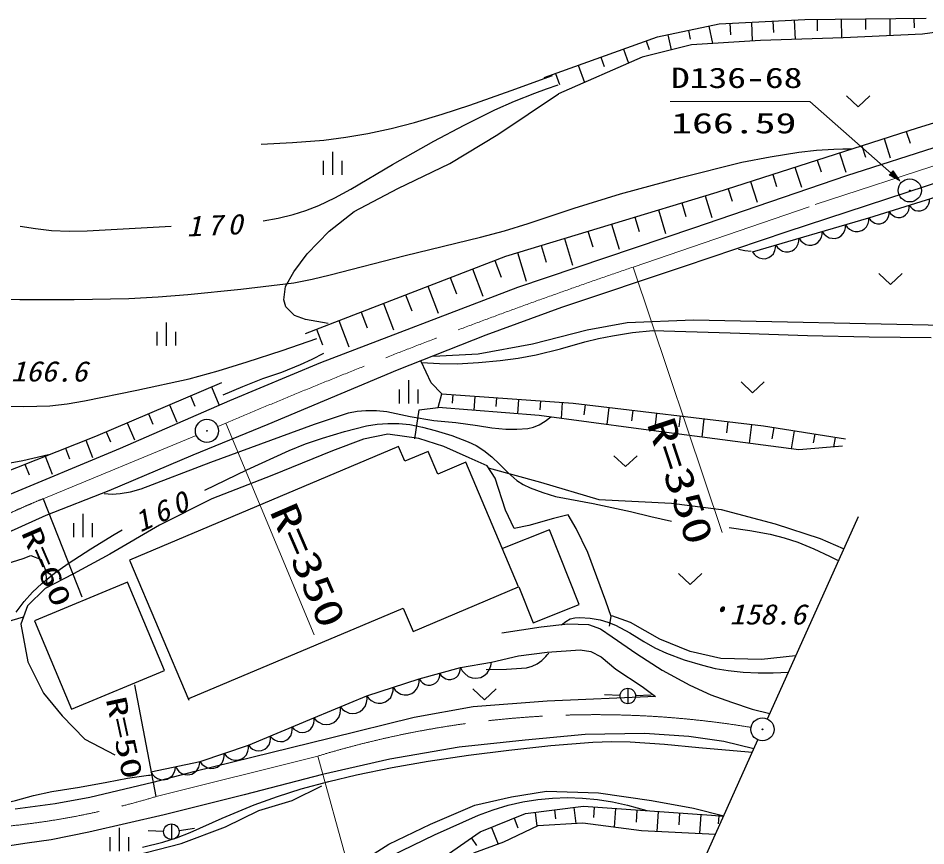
# Model space of a CAD drawing. Units: millimetres, scale not verified. Extents: x 40000 to 680000, y 20000 to 380000.
# Drawn here: x 365300 to 423858, y 263234 to 316666 of the extents above; entities that cross this region are included whole.
import ezdxf
from ezdxf.enums import TextEntityAlignment as Align

# ---------------------------------------------------------------- set-up
doc = ezdxf.new("R2010")
doc.units = ezdxf.units.MM
doc.header["$LTSCALE"] = 1000
doc.linetypes.add('CHAIN', pattern=[18.5, 12, -1.5, 3.5, -1.5])
for name, color, linetype, lineweight in [('M-BGD', 7, 'Continuous', 25), ('M-BGD-HTXT', 7, 'Continuous', 13), ('M-BMK', 2, 'CHAIN', 13), ('M-BMK-SRVR', 3, 'Continuous', 25), ('M-OTRS', 6, 'Continuous', 25)]:
    doc.layers.add(name, color=color, linetype=linetype, lineweight=lineweight)
doc.styles.add('ＭＳ ゴシック', font='')
doc.styles.get('ＭＳ ゴシック').set_extended_font_data('MS Gothic')

# ---------------------------------------------------------------- blocks, each defined once
blk = doc.blocks.new('BUHIN60')
at = {"color": 3, "linetype": 'Continuous', "lineweight": 25}
for radius in [746, 22.5]:
    blk.add_circle((0, 0), radius, dxfattribs=at)
blk = doc.blocks.new('BUHIN63')
at = {"color": 7, "linetype": 'Continuous', "lineweight": 25}
blk.add_lwpolyline([(-769, 247), (-768, 52), (-724, -128), (-628, -345), (-489, -492), (-327, -608), (-88, -684), (111, -685), (310, -647), (514, -526), (651, -404), (769, -247)], dxfattribs=at)
blk = doc.blocks.new('BUHIN64')
at = {"color": 7, "linetype": 'Continuous', "lineweight": 25}
blk.add_lwpolyline([(-810, 156), (-785, -42), (-718, -219), (-595, -428), (-435, -559), (-256, -656), (-5, -705), (197, -681), (394, -618), (586, -470), (710, -330), (810, -156)], dxfattribs=at)
blk = doc.blocks.new('BUHIN65')
at = {"color": 7, "linetype": 'Continuous', "lineweight": 25}
blk.add_lwpolyline([(-758, 88), (-721, -93), (-648, -251), (-519, -435), (-363, -546), (-191, -623), (44, -650), (228, -614), (406, -543), (573, -393), (677, -255), (758, -88)], dxfattribs=at)
blk = doc.blocks.new('BUHIN66')
at = {"color": 7, "linetype": 'Continuous', "lineweight": 25}
blk.add_lwpolyline([(-918, 112), (-875, -107), (-787, -300), (-633, -524), (-444, -659), (-237, -754), (48, -789), (272, -746), (488, -661), (691, -481), (819, -315), (918, -112)], dxfattribs=at)
blk = doc.blocks.new('BUHIN67')
at = {"color": 7, "linetype": 'Continuous', "lineweight": 25}
blk.add_lwpolyline([(-870, 179), (-846, -34), (-777, -226), (-646, -452), (-476, -596), (-285, -703), (-16, -759), (202, -735), (415, -670), (624, -514), (759, -365), (870, -179)], dxfattribs=at)
blk = doc.blocks.new('BUHIN68')
at = {"color": 7, "linetype": 'Continuous', "lineweight": 25}
blk.add_lwpolyline([(-667, 169), (-656, 3), (-609, -148), (-516, -327), (-389, -445), (-245, -534), (-38, -587), (131, -576), (298, -533), (465, -419), (575, -309), (667, -169)], dxfattribs=at)
blk = doc.blocks.new('BUHIN87')
at = {"color": 7, "linetype": 'Continuous', "lineweight": 25}
blk.add_line((245, 433), (-245, -433), dxfattribs=at)
blk.add_circle((0, 0), 498, dxfattribs=at)
blk = doc.blocks.new('BUHIN92')
at = {"color": 7, "linetype": 'Continuous', "lineweight": 25}
for p, q in [((369, 653), (-369, -653)), ((-446, 429), (-890, -354)), ((598, -162), (155, -945))]:
    blk.add_line(p, q, dxfattribs=at)
blk = doc.blocks.new('BUHIN95')
at = {"color": 7, "linetype": 'Continuous', "lineweight": 25}
blk.add_lwpolyline([(-477, 679), (-174, -307), (828, -59)], dxfattribs=at)
blk = doc.blocks.new('BUHIN102')
at = {"color": 3, "linetype": 'Continuous', "lineweight": 25}
for radius in [746, 22.5]:
    blk.add_circle((0, 0), radius, dxfattribs=at)
blk = doc.blocks.new('BUHIN101')
at = {"color": 6, "linetype": 'Continuous', "lineweight": 25}
for radius in [746, 22.5]:
    blk.add_circle((0, 0), radius, dxfattribs=at)
blk = doc.blocks.new('BUHIN105')
at = {"color": 7, "linetype": 'Continuous', "lineweight": 25}
blk.add_lwpolyline([(-668, 141), (-651, -23), (-598, -171), (-499, -345), (-369, -456), (-222, -540), (-15, -583), (153, -566), (317, -517), (478, -398), (583, -284), (668, -141)], dxfattribs=at)
blk = doc.blocks.new('BUHIN106')
at = {"color": 7, "linetype": 'Continuous', "lineweight": 25}
blk.add_lwpolyline([(-762, 180), (-746, -9), (-690, -179), (-581, -381), (-435, -512), (-269, -612), (-33, -668), (159, -653), (348, -601), (537, -469), (659, -341), (762, -180)], dxfattribs=at)

msp = doc.modelspace()

# ---------------------------------------------------------------- linework, layer by layer
at = {"layer": 'M-BGD'}
for p, q in [((406549, 315455), (410529, 316297)), ((410529, 316297), (416055, 316576)), ((411220, 316332), (411257, 315592)), ((412602, 316401), (412663, 315186)), ((413983, 316471), (414020, 315737)), ((415365, 316541), (415427, 315296)), ((416055, 316576), (423876, 316666)), ((416837, 316585), (416846, 315841)), ((418401, 316603), (418415, 315400)), ((419965, 316621), (419973, 315930)), ((421529, 316639), (421542, 315541)), ((423094, 316657), (423101, 316030)), ((428597, 316336), (423633, 315636)), ((408539, 315876), (408658, 315313)), ((409866, 316157), (410105, 315025)), ((423633, 315636), (418529, 315404)), ((399243, 312836), (406549, 315455)), ((405818, 315194), (406012, 314652)), ((407212, 315596), (407421, 314610)), ((413191, 315219), (408742, 314939)), ((418529, 315404), (413191, 315219)), ((423315, 309587), (442120, 315426)), ((404357, 314670), (404682, 313762)), ((408742, 314939), (405557, 314145)), ((405557, 314145), (400158, 311784)), ((402896, 314146), (403112, 313542)), ((401434, 313622), (401831, 312516)), ((399973, 313098), (400232, 312375)), ((396248, 309147), (400158, 311784)), ((410389, 305425), (423315, 309587)), ((414910, 302898), (435230, 309545)), ((422597, 309356), (422839, 308604)), ((393145, 307273), (396248, 309147)), ((421161, 308893), (421563, 307646)), ((418767, 306507), (424931, 308496)), ((419725, 308431), (419965, 307685)), ((416852, 307506), (417095, 306753)), ((418289, 307968), (418687, 306731)), ((389804, 305673), (393145, 307273)), ((415416, 307043), (415828, 305763)), ((408897, 303134), (418767, 306507)), ((413980, 306581), (414232, 305797)), ((412544, 306118), (412972, 304787)), ((420186, 303766), (426700, 305828)), ((386975, 304174), (389804, 305673)), ((396761, 301309), (410389, 305425)), ((409632, 305196), (410056, 303792)), ((411107, 305656), (411369, 304842)), ((408118, 304739), (408382, 303864)), ((385372, 302914), (386975, 304174)), ((406603, 304282), (407060, 302769)), ((403575, 303367), (404065, 301743)), ((405089, 303824), (405373, 302883)), ((412671, 301585), (420186, 303766)), ((383940, 301448), (385372, 302914)), ((397534, 299310), (408897, 303134)), ((402061, 302910), (402365, 301902)), ((408294, 300645), (414910, 302898)), ((400546, 302452), (401070, 300717)), ((399032, 301995), (399357, 300920)), ((383087, 300290), (383940, 301448)), ((383834, 296304), (396761, 301309)), ((396042, 301031), (396460, 299952)), ((397518, 301538), (398075, 299691)), ((394606, 300475), (395288, 298714)), ((400382, 298018), (408294, 300645)), ((382542, 299336), (383087, 300290)), ((393170, 299919), (393576, 298870)), ((382439, 298484), (382542, 299336)), ((384829, 294429), (397534, 299310)), ((391734, 299363), (392406, 297627)), ((390297, 298807), (390698, 297773)), ((382575, 298040), (382439, 298484)), ((388861, 298250), (389523, 296540)), ((383120, 297461), (382575, 298040)), ((387425, 297694), (387819, 296676)), ((395495, 296216), (400382, 298018)), ((383836, 297222), (383120, 297461)), ((385302, 296949), (383836, 297222)), ((385988, 297138), (386641, 295453)), ((402008, 296542), (404596, 297024)), ((404596, 297024), (408874, 297194)), ((408874, 297194), (425011, 296846)), ((384552, 296582), (384941, 295579)), ((398488, 295646), (402008, 296542)), ((389782, 293963), (395495, 296216)), ((394968, 294992), (398488, 295646)), ((392104, 294855), (394968, 294992)), ((378965, 291989), (384829, 294429)), ((391947, 293128), (391300, 294492)), ((381439, 290460), (389782, 293963)), ((370311, 289681), (378442, 293147)), ((377764, 292858), (378246, 291728)), ((392636, 292414), (391947, 293128)), ((376409, 292280), (376696, 291608)), ((392402, 291524), (392636, 292414)), ((392636, 292414), (401112, 291801)), ((393342, 292363), (393303, 291818)), ((394755, 292261), (394689, 291342)), ((371906, 288910), (378965, 291989)), ((375054, 291703), (375528, 290590)), ((396168, 292159), (396127, 291601)), ((397580, 292057), (397512, 291117)), ((398993, 291955), (398952, 291384)), ((400405, 291852), (400331, 290819)), ((401112, 291801), (413380, 290345)), ((401879, 291710), (401802, 291063)), ((373699, 291125), (373981, 290462)), ((390889, 289516), (391162, 291390)), ((391162, 291390), (392402, 291524)), ((398911, 291006), (392402, 291524)), ((403412, 291528), (403282, 290430)), ((404946, 291346), (404866, 290676)), ((406479, 291164), (406344, 290027)), ((372343, 290547), (372810, 289452)), ((376590, 288470), (381439, 290460)), ((405326, 290161), (398911, 291006)), ((408013, 290982), (407930, 290288)), ((409546, 290800), (409407, 289624)), ((411080, 290618), (410995, 289900)), ((370988, 289969), (371266, 289317)), ((415674, 288799), (405326, 290161)), ((412613, 290436), (412469, 289220)), ((413380, 290345), (418671, 289500)), ((414042, 290239), (413926, 289519)), ((415364, 290028), (415178, 288864)), ((359832, 285535), (370311, 289681)), ((369656, 289421), (370094, 288314)), ((387570, 289484), (385584, 288730)), ((389159, 289801), (387570, 289484)), ((391144, 289522), (389159, 289801)), ((392772, 289005), (391144, 289522)), ((416687, 289817), (416596, 289249)), ((418010, 289605), (417911, 288984)), ((364275, 285718), (371906, 288910)), ((368346, 288903), (368615, 288223)), ((389840, 289017), (372484, 281685)), ((385584, 288730), (381655, 287143)), ((390244, 288059), (389840, 289017)), ((391757, 288698), (390244, 288059)), ((392373, 287239), (391757, 288698)), ((394400, 288290), (392772, 289005)), ((418484, 289032), (415674, 288799)), ((367036, 288385), (367490, 287239)), ((371177, 286180), (376590, 288470)), ((395551, 287773), (394400, 288290)), ((365726, 287867), (366000, 287175)), ((394181, 288003), (392373, 287239)), ((397585, 279946), (394181, 288003)), ((396067, 286979), (395551, 287773)), ((395621, 287642), (399002, 286709)), ((381655, 287143), (377803, 285636)), ((396741, 284913), (396067, 286979)), ((399002, 286709), (402762, 285603)), ((367100, 284581), (371177, 286180)), ((366907, 285641), (369399, 279306)), ((377803, 285636), (374427, 283930)), ((402762, 285603), (407455, 285360)), ((407455, 285360), (410664, 284945)), ((397297, 283722), (396741, 284913)), ((410664, 284945), (414148, 284012)), ((363454, 282928), (367100, 284581)), ((399838, 284356), (398250, 283920)), ((400791, 284594), (399838, 284356)), ((401307, 283720), (400791, 284594)), ((413638, 271435), (419513, 284486)), ((414148, 284012), (417046, 283079)), ((374427, 283930), (371210, 282065)), ((399581, 283629), (396538, 282423)), ((398250, 283920), (397297, 283722)), ((401493, 278805), (399581, 283629)), ((402061, 282171), (401307, 283720)), ((417046, 283079), (418529, 282423)), ((364599, 281472), (365632, 281789)), ((365632, 281789), (366109, 281987)), ((366109, 281987), (366783, 281709)), ((366783, 281709), (367061, 281034)), ((371210, 282065), (368866, 280795)), ((372484, 281685), (376305, 272638)), ((403211, 279034), (402061, 282171)), ((368866, 280795), (367039, 279843)), ((367061, 281034), (367140, 280001)), ((372358, 280260), (366355, 277754)), ((374741, 274555), (372358, 280260)), ((390784, 277073), (397585, 279946)), ((397596, 279950), (398517, 277625)), ((367039, 279843), (365909, 278731)), ((398517, 277625), (401493, 278805)), ((403568, 278041), (403211, 279034)), ((365909, 278731), (365471, 277540)), ((376305, 272737), (390146, 278584)), ((390146, 278584), (390784, 277073)), ((359590, 276224), (365648, 278021)), ((366355, 277754), (368737, 272048)), ((399041, 277374), (400753, 277572)), ((400753, 277572), (402093, 277521)), ((403449, 277406), (403568, 278041)), ((404799, 277643), (403608, 278081)), ((406705, 276570), (404799, 277643)), ((365471, 277540), (365923, 275104)), ((396510, 276978), (399041, 277374)), ((402093, 277521), (402862, 277248)), ((402862, 277248), (403631, 276727)), ((403631, 276727), (405219, 275634)), ((408650, 275775), (406705, 276570)), ((399424, 275736), (401566, 275885)), ((401566, 275885), (402243, 275772)), ((395835, 275102), (397582, 275511)), ((397582, 275511), (399424, 275736)), ((402243, 275772), (402919, 275433)), ((402919, 275433), (403859, 274644)), ((405219, 275634), (406856, 274567)), ((410636, 275338), (408650, 275775)), ((413256, 275257), (410636, 275338)), ((415440, 275495), (413256, 275257)), ((365923, 275104), (366927, 273094)), ((391180, 274013), (393835, 274740)), ((393835, 274740), (395835, 275102)), ((403859, 274644), (405549, 273516)), ((368737, 272048), (374741, 274555)), ((406856, 274567), (408642, 273598)), ((374211, 266421), (372826, 273630)), ((387798, 272924), (391180, 274013)), ((405549, 273516), (406413, 272876)), ((408642, 273598), (409982, 272977)), ((366927, 273094), (368130, 271622)), ((384379, 271507), (387798, 272924)), ((404132, 272936), (403133, 272985)), ((405131, 272935), (406130, 272982)), ((409982, 272977), (411322, 272505)), ((399423, 272579), (394650, 272205)), ((406413, 272876), (399423, 272579)), ((411322, 272505), (412662, 272058)), ((394650, 272205), (390853, 271530)), ((412662, 272058), (413789, 271771)), ((368130, 271622), (369598, 270113)), ((380160, 269727), (384379, 271507)), ((390853, 271530), (385441, 270179)), ((369598, 270113), (371544, 269119)), ((385441, 270179), (376610, 268003)), ((398001, 270060), (393749, 269599)), ((401883, 270428), (398001, 270060)), ((398878, 238651), (413022, 270068)), ((405704, 270488), (401883, 270428)), ((408569, 270302), (405704, 270488)), ((410818, 269962), (408569, 270302)), ((412766, 269492), (410818, 269962)), ((377033, 268674), (380160, 269727)), ((393749, 269599), (389281, 268831)), ((389281, 268831), (384944, 267847)), ((373869, 268020), (377033, 268674)), ((376610, 268003), (373979, 267327)), ((384944, 267847), (379890, 266524)), ((373979, 267327), (369916, 266352)), ((382971, 266171), (384882, 267105)), ((379890, 266524), (374713, 265232)), ((397128, 266390), (399381, 266771)), ((399381, 266771), (402741, 266655)), ((402741, 266655), (406166, 266158)), ((367698, 265939), (365105, 265602)), ((369916, 266352), (367698, 265939)), ((380836, 265521), (382971, 266171)), ((391896, 264636), (394760, 265857)), ((394760, 265857), (397128, 266390)), ((406166, 266158), (408877, 265660)), ((378682, 264465), (380836, 265521)), ((395103, 264130), (398023, 265319)), ((398023, 265319), (401776, 265786)), ((398649, 265397), (398760, 264498)), ((399899, 265552), (399971, 264980)), ((401150, 265708), (401279, 264676)), ((401776, 265786), (410031, 265206)), ((402463, 265737), (402416, 265066)), ((403839, 265641), (403755, 264435)), ((405215, 265544), (405161, 264769)), ((406591, 265447), (406500, 264153)), ((407967, 265351), (407914, 264593)), ((408877, 265660), (410823, 265183)), ((374713, 265232), (369866, 264124)), ((397293, 265022), (397543, 264408)), ((401739, 264704), (398819, 264525)), ((405524, 264198), (401739, 264704)), ((409343, 265254), (409257, 264024)), ((410031, 265206), (410806, 265146)), ((410500, 265169), (410460, 264660)), ((369866, 264124), (367432, 263632)), ((374683, 264167), (373684, 264199)), ((375677, 264223), (376667, 264370)), ((375815, 263388), (378682, 264465)), ((389223, 263339), (391896, 264636)), ((391713, 261788), (395103, 264130)), ((395833, 264427), (396270, 263352)), ((398819, 264525), (396619, 263481)), ((410280, 263977), (405524, 264198)), ((367432, 263632), (365891, 263417)), ((394538, 263740), (394877, 263248)), ((365891, 263417), (364610, 263219)), ((372803, 262615), (375815, 263388)), ((386059, 261359), (389223, 263339)), ((396619, 263481), (394672, 262760))]:
    msp.add_line(p, q, dxfattribs=at)
for points in [[(380977, 308531), (383002, 308634), (385020, 308798), (386437, 308979), (387855, 309222), (389361, 309543), (390863, 309925), (392665, 310458), (394448, 311048), (397113, 311997), (399771, 312962)], [(381096, 303591), (382069, 303756), (383036, 303981), (383867, 304250), (384689, 304579), (385738, 305077), (386766, 305633), (389440, 307209), (392114, 308715), (394067, 309757), (396050, 310747), (397327, 311312), (398629, 311822), (399379, 312097), (400141, 312370)], [(364103, 298553), (365399, 298493), (368916, 298496), (372432, 298560), (374337, 298666), (376239, 298832), (379664, 299175), (383079, 299578), (384263, 299809), (385437, 300098), (390268, 301339), (395123, 302527), (396669, 302934), (398208, 303401), (401165, 304389), (404150, 305323), (408059, 306375), (411981, 307368), (413816, 307721), (415673, 308017), (416795, 308142), (417921, 308207), (418500, 308223), (419079, 308234)], [(365425, 303247), (366429, 303078), (367451, 302968), (368598, 302922), (369750, 302935), (372466, 303082), (375176, 303241)], [(411765, 301742), (412176, 301677), (412588, 301629)], [(391328, 294439), (392475, 294369), (393621, 294360), (395006, 294431), (396397, 294563), (397563, 294722), (398728, 294942), (400297, 295325), (401855, 295768), (402736, 295993), (403636, 296162), (404936, 296366), (406248, 296511), (411228, 296359), (416219, 296184), (420207, 296088), (424206, 296051)], [(350666, 293017), (351758, 292587), (352865, 292216), (353734, 292005), (354618, 291852), (356476, 291618), (358348, 291442), (359354, 291401), (360360, 291420), (362172, 291547), (363989, 291614), (365660, 291600), (367335, 291647), (368452, 291777), (369575, 291969), (372960, 292652), (376323, 293392), (378203, 293905), (380068, 294477), (382328, 295221), (384575, 295984)], [(378530, 292341), (379793, 292897), (381088, 293401), (382316, 293822), (383520, 294298), (384276, 294657), (385024, 295035)], [(348110, 291352), (348416, 290940), (348769, 290567), (349240, 290199), (349759, 289870), (350494, 289457), (351249, 289101), (351975, 288855), (352721, 288667), (354448, 288332), (356189, 288055), (357922, 287855), (359671, 287714), (360928, 287664), (362194, 287674), (363260, 287744), (364321, 287873), (365605, 288112), (366886, 288412), (367070, 288458), (367255, 288503)], [(370858, 285983), (371363, 285947), (371879, 285972), (372557, 286096), (373233, 286282), (377725, 288004), (382237, 289669), (384414, 290459), (386612, 291193), (387170, 291296), (387737, 291339), (388417, 291339), (389092, 291278), (390596, 290959), (392110, 290699), (393529, 290560), (394942, 290360), (395850, 290215), (396764, 290130), (397464, 290127), (398178, 290185), (398548, 290265), (398904, 290404), (399300, 290648), (399675, 290938)], [(377351, 286199), (380053, 287507), (382783, 288762), (383848, 289188), (384935, 289557), (386346, 289978), (387770, 290339), (388460, 290453), (389157, 290507), (389866, 290502), (390572, 290437), (391391, 290273), (392208, 290048), (393286, 289715), (394339, 289326), (394846, 289075), (395333, 288765), (395858, 288347), (396351, 287878), (396889, 287335), (397480, 286825), (397890, 286560), (398339, 286342), (399142, 286040), (399960, 285796), (402386, 285336), (404794, 284818), (406113, 284504), (407440, 284191)], [(365171, 278328), (365681, 279016), (366231, 279609), (366828, 280164), (367652, 280831), (368523, 281459), (369991, 282416), (371494, 283324), (371751, 283476), (372009, 283628)], [(411168, 283783), (412495, 283598), (413820, 283352), (414709, 283122), (415591, 282831), (416626, 282408), (417647, 281927), (417898, 281803), (418149, 281678)], [(400363, 277499), (400625, 277720), (400912, 277884), (401216, 277961), (401541, 277981), (402201, 277931), (402842, 277823), (403344, 277680), (403832, 277478), (404754, 276986), (405661, 276434), (406378, 276024), (407130, 275663), (408273, 275251), (409446, 274892), (410268, 274690), (411107, 274547), (412063, 274447), (413032, 274407), (414012, 274413), (414991, 274442)], [(395503, 274610), (396797, 274634), (398098, 274719), (398451, 274825), (398785, 274988), (399087, 275204), (399347, 275463), (399435, 275569), (399528, 275684)], [(393835, 274740), (393952, 274523), (394107, 274350), (394342, 274165), (394584, 274085), (394832, 274053), (395142, 274109), (395364, 274227), (395562, 274387), (395717, 274642), (395797, 274858), (395835, 275102)], [(373315, 263156), (374624, 263478), (375517, 263759), (376400, 264101), (378452, 265023), (380525, 265888), (382028, 266424), (383560, 266907), (385333, 267388), (387122, 267811), (389429, 268291), (391745, 268712), (394345, 269094), (396962, 269416), (399660, 269706), (402380, 269936), (403586, 269978), (404793, 269959), (406996, 269804), (409207, 269589), (410938, 269432), (412668, 269282)], [(361496, 265190), (362060, 265444), (362641, 265641), (363889, 265874), (365125, 266167), (366293, 266479), (367482, 266734), (369255, 267015), (371019, 267355), (372362, 267604), (373716, 267794), (373805, 267806), (373904, 267818)], [(389357, 262593), (392169, 263937), (395008, 265226), (395948, 265569), (396915, 265857), (397859, 266071), (398825, 266228), (399780, 266320), (400749, 266353), (401707, 266323), (402670, 266232), (403645, 266074), (404619, 265855), (405237, 265691), (405862, 265517)]]:
    msp.add_lwpolyline(points, dxfattribs=at)
at = {"layer": 'M-BGD-HTXT'}
for p, q in [((416381, 311288), (407366, 311288)), ((422187, 306164), (416381, 311288)), ((404975, 300598), (410722, 283469)), ((378696, 290517), (384392, 276852)), ((384629, 269029), (392499, 240448))]:
    msp.add_line(p, q, dxfattribs=at)
for points in [[(422187, 306164), (421748, 306801), (421500, 306520)], [(422071, 306266), (421573, 306531), (421746, 306728)], [(422015, 306316), (421612, 306534), (421749, 306688)], [(421958, 306367), (421652, 306536), (421751, 306649)], [(421901, 306416), (421692, 306539), (421754, 306609)]]:
    msp.add_lwpolyline(points, close=True, dxfattribs=at)
for points in [[(422129, 306215), (421533, 306529), (421744, 306768), (422128, 306217)], [(421744, 306555), (421844, 306467), (421731, 306541), (421756, 306569), (421844, 306467)]]:
    msp.add_lwpolyline(points, dxfattribs=at)
at = {"layer": 'M-BMK'}
for p, q in [((416718, 304626), (439211, 311994)), ((404975, 300598), (416718, 304626)), ((378178, 290302), (378696, 290517)), ((366907, 285641), (376791, 289729)), ((384629, 269029), (374211, 266421))]:
    msp.add_line(p, q, dxfattribs=at)
for centre, radius, start, end in [((525867, -53831), 374479, 108.83386, 113.14148), ((387820, 234424), 55322, 112.21094, 129.89917), ((402565, 210237), 61467, 80.62354, 106.96655), ((359555, 314750), 50502, 268.94165, 286.87042)]:
    msp.add_arc(centre, radius, start, end, dxfattribs=at)

# ---------------------------------------------------------------- block references
at = {"layer": 'M-BGD', "rotation": 29.48645}
for name, p in [('BUHIN95', (419496, 311302)), ('BUHIN92', (385575, 307293)), ('BUHIN105', (423443, 304797)), ('BUHIN105', (422140, 304385)), ('BUHIN106', (419435, 303548)), ('BUHIN105', (420837, 303972)), ('BUHIN106', (417931, 303112)), ('BUHIN106', (414925, 302239)), ('BUHIN106', (416428, 302676)), ('BUHIN106', (413422, 301803)), ('BUHIN95', (421577, 299829)), ('BUHIN92', (374843, 296272)), ('BUHIN92', (390486, 292541)), ('BUHIN95', (412683, 292830)), ('BUHIN95', (404486, 288066)), ('BUHIN92', (369475, 283908)), ('BUHIN95', (408655, 280466)), ('BUHIN68', (391844, 274195)), ('BUHIN68', (393171, 274558)), ('BUHIN67', (390334, 273741)), ('BUHIN67', (388643, 273196)), ('BUHIN95', (395392, 273022)), ('BUHIN87', (404632, 272911)), ('BUHIN66', (386943, 272570)), ('BUHIN66', (385234, 271861)), ('BUHIN65', (383676, 271210)), ('BUHIN65', (382270, 270617)), ('BUHIN64', (379378, 269464)), ('BUHIN65', (380863, 270024)), ('BUHIN64', (377815, 268937)), ('BUHIN63', (376242, 268510)), ('BUHIN63', (374660, 268184)), ('BUHIN87', (375183, 264150)), ('BUHIN92', (371809, 263640))]:
    msp.add_blockref(name, p, dxfattribs=at)
at = {"layer": 'M-BMK-SRVR', "rotation": 29.48645}
for name, p in [('BUHIN60', (422824, 305547)), ('BUHIN102', (377481, 290024))]:
    msp.add_blockref(name, p, dxfattribs=at)
at = {"layer": 'M-OTRS', "rotation": 29.48645}
msp.add_blockref('BUHIN101', (413319, 270756), dxfattribs=at)

# ---------------------------------------------------------------- texts
at = {"layer": 'M-BGD-HTXT', "style": 'ＭＳ ゴシック'}
for s, width, p in [('D136-68', 1.35, (407412, 311758)), ('166.59', 1.5, (407428, 308834))]:
    msp.add_text(s, height=1320, dxfattribs=dict(at, width=width)).set_placement(p, align=Align.BOTTOM_LEFT)
at = {"layer": 'M-BGD-HTXT', "style": 'ＭＳ ゴシック', "oblique": 15}
for s, width, p in [('166.6', 1.1, (364818, 292816)), ('158.6', 1.1, (411185, 277131)), ('・', 0.85, (409790, 277428))]:
    msp.add_text(s, height=1320, rotation=359.9, dxfattribs=dict(at, width=width)).set_placement(p, align=Align.BOTTOM_LEFT)
at = {"layer": 'M-BGD-HTXT', "style": 'ＭＳ ゴシック'}
for s, height, rotation, width, p in [('R=350', 1833, 288.3, 1.35, (405318, 290327)), ('R=350', 1833, 293.4, 1.35, (380989, 284628)), ('R=60', 1320, 293.4, 1.5, (365101, 283310)), ('R=50', 1320, 282.2, 1.5, (370558, 272634))]:
    msp.add_text(s, height=height, rotation=rotation, dxfattribs=dict(at, width=width)).set_placement(p, align=Align.BOTTOM_LEFT)
at = {"layer": 'M-BGD-HTXT', "char_height": 1320, "attachment_point": 7, "style": 'ＭＳ ゴシック'}
for s, insert, rotation in [('\\T1.33;\\W1.1;\\Q15;170', (376175, 302547), 2.4), ('\\T1.33;\\W1.1;\\Q15;160', (373173, 283425), 25)]:
    msp.add_mtext(s, dxfattribs=dict(at, insert=insert, rotation=rotation))

doc.saveas('drawing.dxf')
